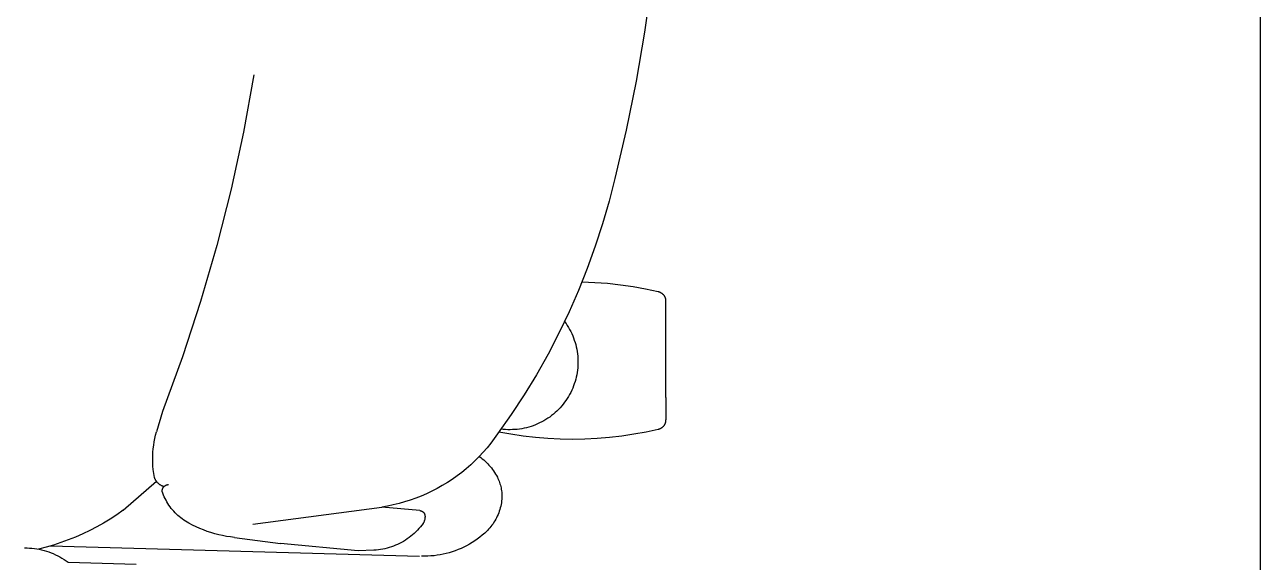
# Model space of a CAD drawing. Header units: inches. Extents: x 4 to 2210, y 3 to 2073.
# Drawn here: x 1469.21 to 1482.42, y 1870.78 to 1876.51 of the extents above; entities that cross this region are included whole.
import ezdxf

# ---------------------------------------------------------------- set-up
doc = ezdxf.new("R2010")
doc.units = ezdxf.units.IN
doc.header["$MEASUREMENT"] = 0
doc.layers.add('Planon_construction', color=253, linetype='Continuous')
doc.layers.add('Planon_workspace', color=210, linetype='Continuous')

# ---------------------------------------------------------------- blocks, each defined once
blk = doc.blocks.new('8 person table')
at = {"layer": 'Planon_construction'}
for p, q in [((921.95, -985.08, 0), (920.48, -995.59, 0)), ((920.48, -995.59, 0), (918.68, -1006.05, 0)), ((836.99, -1004.67, 0), (834.75, -1016.9, 0)), ((918.68, -1006.05, 0), (916.56, -1016.45, 0)), ((916.56, -1016.45, 0), (914.13, -1026.77, 0)), ((834.75, -1016.9, 0), (832.11, -1029.06, 0)), ((914.13, -1026.77, 0), (912.9, -1031.66, 0)), ((832.11, -1029.06, 0), (829.05, -1041.11, 0)), ((912.9, -1031.66, 0), (911.51, -1036.5, 0)), ((911.51, -1036.5, 0), (909.96, -1041.29, 0)), ((829.05, -1041.11, 0), (825.58, -1053.06, 0)), ((909.96, -1041.29, 0), (908.25, -1046.03, 0)), ((908.25, -1046.03, 0), (906.39, -1050.7, 0)), ((906.39, -1050.7, 0), (904.36, -1055.31, 0)), ((907.14, -1048.86, 0), (909.87, -1048.98, 0)), ((909.87, -1048.98, 0), (912.6, -1049.19, 0)), ((912.6, -1049.19, 0), (915.32, -1049.49, 0)), ((915.32, -1049.49, 0), (918.03, -1049.88, 0)), ((918.03, -1049.88, 0), (920.72, -1050.37, 0)), ((920.72, -1050.37, 0), (923.4, -1050.95, 0)), ((923.4, -1050.95, 0), (923.46, -1050.96, 0)), ((923.46, -1050.96, 0), (923.53, -1050.98, 0)), ((825.58, -1053.06, 0), (821.72, -1064.88, 0)), ((923.53, -1050.98, 0), (923.6, -1051.01, 0)), ((923.6, -1051.01, 0), (923.67, -1051.03, 0)), ((923.67, -1051.03, 0), (923.74, -1051.06, 0)), ((923.74, -1051.06, 0), (923.8, -1051.09, 0)), ((923.8, -1051.09, 0), (923.87, -1051.12, 0)), ((923.87, -1051.12, 0), (923.93, -1051.15, 0)), ((923.93, -1051.15, 0), (923.99, -1051.19, 0)), ((923.99, -1051.19, 0), (924.05, -1051.22, 0)), ((924.05, -1051.22, 0), (924.11, -1051.26, 0)), ((924.11, -1051.26, 0), (924.17, -1051.31, 0)), ((924.17, -1051.31, 0), (924.23, -1051.35, 0)), ((924.23, -1051.35, 0), (924.28, -1051.4, 0)), ((924.28, -1051.4, 0), (924.34, -1051.44, 0)), ((924.34, -1051.44, 0), (924.39, -1051.49, 0)), ((924.39, -1051.49, 0), (924.44, -1051.54, 0)), ((924.44, -1051.54, 0), (924.49, -1051.6, 0)), ((924.49, -1051.6, 0), (924.53, -1051.65, 0)), ((924.53, -1051.65, 0), (924.58, -1051.71, 0)), ((924.58, -1051.71, 0), (924.62, -1051.77, 0)), ((924.62, -1051.77, 0), (924.66, -1051.82, 0)), ((924.66, -1051.82, 0), (924.7, -1051.89, 0)), ((924.7, -1051.89, 0), (924.73, -1051.95, 0)), ((924.73, -1051.95, 0), (924.77, -1052.01, 0)), ((924.77, -1052.01, 0), (924.8, -1052.07, 0)), ((924.8, -1052.07, 0), (924.83, -1052.14, 0)), ((924.83, -1052.14, 0), (924.86, -1052.21, 0)), ((924.86, -1052.21, 0), (924.88, -1052.27, 0)), ((924.88, -1052.27, 0), (924.91, -1052.34, 0)), ((924.91, -1052.34, 0), (924.93, -1052.41, 0)), ((924.93, -1052.41, 0), (924.95, -1052.48, 0)), ((924.95, -1052.48, 0), (924.96, -1052.55, 0)), ((924.96, -1052.55, 0), (924.97, -1052.62, 0)), ((924.97, -1052.62, 0), (924.99, -1052.69, 0)), ((924.99, -1052.69, 0), (924.99, -1052.76, 0)), ((924.99, -1052.76, 0), (925, -1052.83, 0)), ((925, -1052.83, 0), (925, -1052.9, 0)), ((925, -1052.9, 0), (925.01, -1052.97, 0)), ((925.01, -1073.55, 0), (925.01, -1052.97, 0)), ((904.36, -1055.31, 0), (902.18, -1059.85, 0)), ((903.4, -1057.36, 0), (903.7, -1057.76, 0)), ((903.7, -1057.76, 0), (903.97, -1058.18, 0)), ((903.97, -1058.18, 0), (904.23, -1058.6, 0)), ((904.23, -1058.6, 0), (904.48, -1059.04, 0)), ((902.18, -1059.85, 0), (899.86, -1064.32, 0)), ((904.48, -1059.04, 0), (904.71, -1059.48, 0)), ((904.71, -1059.48, 0), (904.93, -1059.93, 0)), ((904.93, -1059.93, 0), (905.13, -1060.39, 0)), ((905.13, -1060.39, 0), (905.31, -1060.85, 0)), ((905.31, -1060.85, 0), (905.48, -1061.32, 0)), ((905.48, -1061.32, 0), (905.63, -1061.8, 0)), ((905.63, -1061.8, 0), (905.77, -1062.28, 0)), ((905.77, -1062.28, 0), (905.89, -1062.76, 0)), ((905.89, -1062.76, 0), (905.99, -1063.25, 0)), ((905.99, -1063.25, 0), (906.08, -1063.74, 0)), ((906.08, -1063.74, 0), (906.15, -1064.24, 0)), ((821.72, -1064.88, 0), (817.45, -1076.57, 0)), ((899.86, -1064.32, 0), (897.38, -1068.7, 0)), ((906.15, -1064.24, 0), (906.2, -1064.73, 0)), ((906.2, -1064.73, 0), (906.23, -1065.23, 0)), ((906.23, -1066.73, 0), (906.2, -1067.23, 0)), ((906.23, -1065.23, 0), (906.25, -1065.73, 0)), ((906.25, -1066.23, 0), (906.23, -1066.73, 0)), ((906.25, -1065.73, 0), (906.25, -1066.23, 0)), ((897.38, -1068.7, 0), (894.75, -1073, 0)), ((905.89, -1069.2, 0), (905.77, -1069.68, 0)), ((905.99, -1068.71, 0), (905.89, -1069.2, 0)), ((906.08, -1068.22, 0), (905.99, -1068.71, 0)), ((906.15, -1067.72, 0), (906.08, -1068.22, 0)), ((906.2, -1067.23, 0), (906.15, -1067.72, 0)), ((904.93, -1072.03, 0), (904.71, -1072.48, 0)), ((905.13, -1071.57, 0), (904.93, -1072.03, 0)), ((905.31, -1071.11, 0), (905.13, -1071.57, 0)), ((905.48, -1070.64, 0), (905.31, -1071.11, 0)), ((905.63, -1070.16, 0), (905.48, -1070.64, 0)), ((905.77, -1069.68, 0), (905.63, -1070.16, 0)), ((894.75, -1073, 0), (891.99, -1077.21, 0)), ((903.4, -1074.6, 0), (903.1, -1075, 0)), ((903.69, -1074.19, 0), (903.4, -1074.6, 0)), ((903.97, -1073.78, 0), (903.69, -1074.19, 0)), ((904.23, -1073.35, 0), (903.97, -1073.78, 0)), ((904.48, -1072.92, 0), (904.23, -1073.35, 0)), ((904.71, -1072.48, 0), (904.48, -1072.92, 0)), ((925.01, -1073.55, 0), (925.01, -1078.37, 0)), ((817.45, -1076.57, 0), (816.17, -1080.88, 0)), ((891.99, -1077.21, 0), (889.08, -1081.32, 0)), ((901, -1077.13, 0), (900.61, -1077.44, 0)), ((901.38, -1076.81, 0), (901, -1077.13, 0)), ((901.75, -1076.47, 0), (901.38, -1076.81, 0)), ((902.11, -1076.12, 0), (901.75, -1076.47, 0)), ((902.45, -1075.76, 0), (902.11, -1076.12, 0)), ((902.78, -1075.38, 0), (902.45, -1075.76, 0)), ((903.1, -1075, 0), (902.78, -1075.38, 0)), ((895.74, -1079.9, 0), (895.26, -1080.03, 0)), ((896.22, -1079.76, 0), (895.74, -1079.9, 0)), ((896.69, -1079.59, 0), (896.22, -1079.76, 0)), ((897.16, -1079.42, 0), (896.69, -1079.59, 0)), ((897.62, -1079.22, 0), (897.16, -1079.42, 0)), ((898.07, -1079.01, 0), (897.62, -1079.22, 0)), ((898.52, -1078.79, 0), (898.07, -1079.01, 0)), ((898.95, -1078.55, 0), (898.52, -1078.79, 0)), ((899.38, -1078.29, 0), (898.95, -1078.55, 0)), ((899.8, -1078.02, 0), (899.38, -1078.29, 0)), ((900.21, -1077.74, 0), (899.8, -1078.02, 0)), ((900.61, -1077.44, 0), (900.21, -1077.74, 0)), ((924.23, -1080, 0), (924.17, -1080.04, 0)), ((924.28, -1079.95, 0), (924.23, -1080, 0)), ((924.34, -1079.9, 0), (924.28, -1079.95, 0)), ((924.39, -1079.85, 0), (924.34, -1079.9, 0)), ((924.44, -1079.8, 0), (924.39, -1079.85, 0)), ((924.49, -1079.75, 0), (924.44, -1079.8, 0)), ((924.53, -1079.7, 0), (924.49, -1079.75, 0)), ((924.58, -1079.64, 0), (924.53, -1079.7, 0)), ((924.62, -1079.58, 0), (924.58, -1079.64, 0)), ((924.66, -1079.52, 0), (924.62, -1079.58, 0)), ((924.7, -1079.46, 0), (924.66, -1079.52, 0)), ((924.73, -1079.4, 0), (924.7, -1079.46, 0)), ((924.77, -1079.34, 0), (924.73, -1079.4, 0)), ((924.8, -1079.27, 0), (924.77, -1079.34, 0)), ((924.83, -1079.21, 0), (924.8, -1079.27, 0)), ((924.86, -1079.14, 0), (924.83, -1079.21, 0)), ((924.88, -1079.08, 0), (924.86, -1079.14, 0)), ((924.91, -1079.01, 0), (924.88, -1079.08, 0)), ((924.93, -1078.94, 0), (924.91, -1079.01, 0)), ((924.95, -1078.87, 0), (924.93, -1078.94, 0)), ((924.96, -1078.8, 0), (924.95, -1078.87, 0)), ((924.97, -1078.73, 0), (924.96, -1078.8, 0)), ((924.99, -1078.66, 0), (924.97, -1078.73, 0)), ((925, -1078.52, 0), (924.99, -1078.59, 0)), ((924.99, -1078.59, 0), (924.99, -1078.66, 0)), ((925.01, -1078.37, 0), (925, -1078.44, 0)), ((925, -1078.44, 0), (925, -1078.52, 0)), ((815.7, -1083.05, 0), (815.83, -1082.32, 0)), ((815.83, -1082.32, 0), (815.99, -1081.59, 0)), ((815.99, -1081.59, 0), (816.17, -1080.88, 0)), ((888.36, -1082.35, 0), (887.61, -1083.35, 0)), ((889.08, -1081.32, 0), (888.36, -1082.35, 0)), ((891.94, -1081.43, 0), (889.35, -1080.96, 0)), ((890.3, -1080.38, 0), (889.81, -1080.32, 0)), ((890.8, -1080.42, 0), (890.3, -1080.38, 0)), ((891.3, -1080.45, 0), (890.8, -1080.42, 0)), ((891.8, -1080.45, 0), (891.3, -1080.45, 0)), ((892.3, -1080.44, 0), (891.8, -1080.45, 0)), ((894.55, -1081.82, 0), (891.94, -1081.43, 0)), ((892.8, -1080.42, 0), (892.3, -1080.44, 0)), ((893.29, -1080.37, 0), (892.8, -1080.42, 0)), ((893.79, -1080.31, 0), (893.29, -1080.37, 0)), ((894.28, -1080.24, 0), (893.79, -1080.31, 0)), ((894.77, -1080.14, 0), (894.28, -1080.24, 0)), ((897.18, -1082.12, 0), (894.55, -1081.82, 0)), ((895.26, -1080.03, 0), (894.77, -1080.14, 0)), ((899.81, -1082.34, 0), (897.18, -1082.12, 0)), ((902.44, -1082.47, 0), (899.81, -1082.34, 0)), ((905.08, -1082.51, 0), (902.44, -1082.47, 0)), ((907.72, -1082.47, 0), (905.08, -1082.51, 0)), ((910.36, -1082.34, 0), (907.72, -1082.47, 0)), ((912.99, -1082.12, 0), (910.36, -1082.34, 0)), ((915.61, -1081.82, 0), (912.99, -1082.12, 0)), ((918.22, -1081.43, 0), (915.61, -1081.82, 0)), ((920.82, -1080.96, 0), (918.22, -1081.43, 0)), ((923.4, -1080.4, 0), (920.82, -1080.96, 0)), ((923.46, -1080.38, 0), (923.4, -1080.4, 0)), ((923.53, -1080.36, 0), (923.46, -1080.38, 0)), ((923.6, -1080.34, 0), (923.53, -1080.36, 0)), ((923.67, -1080.32, 0), (923.6, -1080.34, 0)), ((923.74, -1080.29, 0), (923.67, -1080.32, 0)), ((923.8, -1080.26, 0), (923.74, -1080.29, 0)), ((923.87, -1080.23, 0), (923.8, -1080.26, 0)), ((923.93, -1080.2, 0), (923.87, -1080.23, 0)), ((923.99, -1080.16, 0), (923.93, -1080.2, 0)), ((924.05, -1080.12, 0), (923.99, -1080.16, 0)), ((924.11, -1080.08, 0), (924.05, -1080.12, 0)), ((924.17, -1080.04, 0), (924.11, -1080.08, 0)), ((815.39, -1085.99, 0), (815.43, -1085.25, 0)), ((815.43, -1085.25, 0), (815.5, -1084.51, 0)), ((815.5, -1084.51, 0), (815.59, -1083.78, 0)), ((815.59, -1083.78, 0), (815.7, -1083.05, 0)), ((885.99, -1085.28, 0), (885.14, -1086.2, 0)), ((886.82, -1084.33, 0), (885.99, -1085.28, 0)), ((887.61, -1083.35, 0), (886.82, -1084.33, 0)), ((815.37, -1086.73, 0), (815.39, -1085.99, 0)), ((815.38, -1087.47, 0), (815.37, -1086.73, 0)), ((815.41, -1088.21, 0), (815.38, -1087.47, 0)), ((884.25, -1087.09, 0), (883.34, -1087.94, 0)), ((885.14, -1086.2, 0), (884.25, -1087.09, 0)), ((885.16, -1086.17, 0), (885.48, -1086.4, 0)), ((885.48, -1086.4, 0), (885.8, -1086.64, 0)), ((885.8, -1086.64, 0), (886.11, -1086.89, 0)), ((886.11, -1086.89, 0), (886.4, -1087.16, 0)), ((886.4, -1087.16, 0), (886.69, -1087.43, 0)), ((886.69, -1087.43, 0), (886.97, -1087.71, 0)), ((886.97, -1087.71, 0), (887.24, -1088, 0)), ((815.46, -1088.95, 0), (815.41, -1088.21, 0)), ((815.74, -1090.63, 0), (815.46, -1088.95, 0)), ((880.42, -1090.32, 0), (879.39, -1091.05, 0)), ((881.42, -1089.56, 0), (880.42, -1090.32, 0)), ((882.39, -1088.77, 0), (881.42, -1089.56, 0)), ((883.34, -1087.94, 0), (882.39, -1088.77, 0)), ((887.24, -1088, 0), (887.5, -1088.3, 0)), ((887.5, -1088.3, 0), (887.75, -1088.6, 0)), ((887.75, -1088.6, 0), (887.99, -1088.92, 0)), ((887.99, -1088.92, 0), (888.22, -1089.24, 0)), ((888.22, -1089.24, 0), (888.44, -1089.57, 0)), ((888.44, -1089.57, 0), (888.65, -1089.91, 0)), ((888.65, -1089.91, 0), (888.84, -1090.26, 0)), ((888.84, -1090.26, 0), (889.03, -1090.61, 0)), ((809.08, -1097.66, 0), (816.15, -1091.44, 0)), ((815.77, -1090.72, 0), (815.74, -1090.62, 0)), ((815.81, -1090.82, 0), (815.77, -1090.72, 0)), ((815.85, -1090.92, 0), (815.81, -1090.82, 0)), ((815.9, -1091.01, 0), (815.85, -1090.92, 0)), ((815.94, -1091.11, 0), (815.9, -1091.01, 0)), ((815.99, -1091.2, 0), (815.94, -1091.11, 0)), ((816.05, -1091.29, 0), (815.99, -1091.2, 0)), ((816.11, -1091.38, 0), (816.05, -1091.29, 0)), ((816.17, -1091.46, 0), (816.11, -1091.38, 0)), ((816.23, -1091.55, 0), (816.17, -1091.46, 0)), ((816.29, -1091.63, 0), (816.23, -1091.55, 0)), ((816.36, -1091.71, 0), (816.29, -1091.63, 0)), ((816.43, -1091.79, 0), (816.36, -1091.71, 0)), ((816.51, -1091.86, 0), (816.43, -1091.79, 0)), ((816.59, -1091.93, 0), (816.51, -1091.86, 0)), ((816.66, -1092, 0), (816.59, -1091.93, 0)), ((816.75, -1092.07, 0), (816.66, -1092, 0)), ((816.83, -1092.14, 0), (816.75, -1092.07, 0)), ((816.92, -1092.2, 0), (816.83, -1092.14, 0)), ((817, -1092.25, 0), (816.92, -1092.2, 0)), ((817.09, -1092.31, 0), (817, -1092.25, 0)), ((817.18, -1092.36, 0), (817.09, -1092.31, 0)), ((817.28, -1092.41, 0), (817.18, -1092.36, 0)), ((817.37, -1092.46, 0), (817.28, -1092.41, 0)), ((817.47, -1092.5, 0), (817.37, -1092.46, 0)), ((817.44, -1093.22, 0), (817.45, -1093.18, 0)), ((817.45, -1093.18, 0), (817.46, -1093.13, 0)), ((817.46, -1093.13, 0), (817.47, -1093.09, 0)), ((817.57, -1092.54, 0), (817.47, -1092.5, 0)), ((817.47, -1093.09, 0), (817.49, -1093.04, 0)), ((817.49, -1093.04, 0), (817.51, -1093, 0)), ((817.51, -1093, 0), (817.53, -1092.96, 0)), ((817.53, -1092.96, 0), (817.55, -1092.92, 0)), ((817.55, -1092.92, 0), (817.57, -1092.87, 0)), ((817.67, -1092.57, 0), (817.57, -1092.54, 0)), ((817.57, -1092.87, 0), (817.59, -1092.83, 0)), ((817.59, -1092.83, 0), (817.62, -1092.79, 0)), ((817.62, -1092.79, 0), (817.64, -1092.76, 0)), ((817.64, -1092.76, 0), (817.67, -1092.72, 0)), ((817.77, -1092.6, 0), (817.67, -1092.57, 0)), ((817.67, -1092.72, 0), (817.7, -1092.68, 0)), ((817.7, -1092.68, 0), (817.73, -1092.64, 0)), ((817.73, -1092.64, 0), (817.76, -1092.61, 0)), ((817.76, -1092.61, 0), (817.79, -1092.58, 0)), ((817.79, -1092.58, 0), (817.83, -1092.54, 0)), ((817.83, -1092.54, 0), (817.86, -1092.51, 0)), ((817.86, -1092.51, 0), (817.9, -1092.48, 0)), ((817.9, -1092.48, 0), (817.93, -1092.45, 0)), ((817.93, -1092.45, 0), (817.97, -1092.42, 0)), ((817.97, -1092.42, 0), (818.01, -1092.4, 0)), ((818.01, -1092.4, 0), (818.05, -1092.37, 0)), ((818.05, -1092.37, 0), (818.09, -1092.35, 0)), ((818.09, -1092.35, 0), (818.13, -1092.33, 0)), ((818.13, -1092.33, 0), (818.17, -1092.3, 0)), ((818.17, -1092.3, 0), (818.22, -1092.28, 0)), ((818.22, -1092.28, 0), (818.26, -1092.27, 0)), ((818.26, -1092.27, 0), (818.3, -1092.25, 0)), ((818.3, -1092.25, 0), (818.35, -1092.23, 0)), ((818.35, -1092.23, 0), (818.39, -1092.22, 0)), ((818.39, -1092.22, 0), (818.44, -1092.21, 0)), ((818.44, -1092.21, 0), (818.48, -1092.2, 0)), ((818.48, -1092.2, 0), (818.53, -1092.19, 0)), ((818.53, -1092.19, 0), (818.58, -1092.18, 0)), ((818.58, -1092.18, 0), (818.62, -1092.18, 0)), ((818.62, -1092.18, 0), (818.67, -1092.17, 0)), ((818.67, -1092.17, 0), (818.72, -1092.17, 0)), ((818.72, -1092.17, 0), (818.76, -1092.17, 0)), ((876.17, -1093.01, 0), (875.06, -1093.58, 0)), ((877.27, -1092.39, 0), (876.17, -1093.01, 0)), ((878.34, -1091.74, 0), (877.27, -1092.39, 0)), ((879.39, -1091.05, 0), (878.34, -1091.74, 0)), ((889.03, -1090.61, 0), (889.16, -1090.88, 0)), ((889.16, -1090.88, 0), (889.28, -1091.16, 0)), ((889.28, -1091.16, 0), (889.39, -1091.44, 0)), ((889.39, -1091.44, 0), (889.5, -1091.72, 0)), ((889.5, -1091.72, 0), (889.59, -1092.01, 0)), ((889.59, -1092.01, 0), (889.68, -1092.3, 0)), ((889.68, -1092.3, 0), (889.75, -1092.59, 0)), ((889.75, -1092.59, 0), (889.82, -1092.89, 0)), ((889.82, -1092.89, 0), (889.87, -1093.18, 0)), ((889.87, -1093.18, 0), (889.92, -1093.48, 0)), ((817.4, -1093.46, 0), (817.41, -1093.41, 0)), ((817.4, -1093.5, 0), (817.4, -1093.46, 0)), ((817.4, -1093.55, 0), (817.4, -1093.5, 0)), ((817.4, -1093.6, 0), (817.4, -1093.55, 0)), ((817.4, -1093.64, 0), (817.4, -1093.6, 0)), ((817.54, -1094.03, 0), (817.4, -1093.64, 0)), ((817.41, -1093.36, 0), (817.42, -1093.32, 0)), ((817.41, -1093.41, 0), (817.41, -1093.36, 0)), ((817.42, -1093.32, 0), (817.43, -1093.27, 0)), ((817.43, -1093.27, 0), (817.44, -1093.22, 0)), ((817.69, -1094.41, 0), (817.54, -1094.03, 0)), ((817.85, -1094.79, 0), (817.69, -1094.41, 0)), ((818.03, -1095.16, 0), (817.85, -1094.79, 0)), ((818.22, -1095.52, 0), (818.03, -1095.16, 0)), ((818.42, -1095.88, 0), (818.22, -1095.52, 0)), ((870.42, -1095.5, 0), (869.22, -1095.88, 0)), ((871.6, -1095.08, 0), (870.42, -1095.5, 0)), ((872.77, -1094.62, 0), (871.6, -1095.08, 0)), ((873.92, -1094.12, 0), (872.77, -1094.62, 0)), ((875.06, -1093.58, 0), (873.92, -1094.12, 0)), ((889.95, -1095.66, 0), (889.9, -1096.03, 0)), ((889.92, -1093.48, 0), (889.96, -1093.78, 0)), ((889.99, -1095.29, 0), (889.95, -1095.66, 0)), ((889.96, -1093.78, 0), (889.98, -1094.08, 0)), ((889.98, -1094.08, 0), (890, -1094.38, 0)), ((890, -1094.99, 0), (889.99, -1095.29, 0)), ((890, -1094.38, 0), (890.01, -1094.69, 0)), ((890.01, -1094.69, 0), (890, -1094.99, 0)), ((809.08, -1097.66, 0), (807.71, -1098.62, 0)), ((818.63, -1096.23, 0), (818.42, -1095.88, 0)), ((818.85, -1096.58, 0), (818.63, -1096.23, 0)), ((819.09, -1096.91, 0), (818.85, -1096.58, 0)), ((819.34, -1097.24, 0), (819.09, -1096.91, 0)), ((819.59, -1097.56, 0), (819.34, -1097.24, 0)), ((819.86, -1097.87, 0), (819.59, -1097.56, 0)), ((820.14, -1098.17, 0), (819.86, -1097.87, 0)), ((820.43, -1098.46, 0), (820.14, -1098.17, 0)), ((820.73, -1098.74, 0), (820.43, -1098.46, 0)), ((836.74, -1100.65, 0), (864.32, -1096.97, 0)), ((865.56, -1096.76, 0), (864.32, -1096.97, 0)), ((872.43, -1097.72, 0), (864.32, -1096.97, 0)), ((866.79, -1096.51, 0), (865.56, -1096.76, 0)), ((868.01, -1096.21, 0), (866.79, -1096.51, 0)), ((869.22, -1095.88, 0), (868.01, -1096.21, 0)), ((872.43, -1097.72, 0), (872.47, -1097.72, 0)), ((872.47, -1097.72, 0), (872.51, -1097.73, 0)), ((872.51, -1097.73, 0), (872.55, -1097.73, 0)), ((872.55, -1097.73, 0), (872.59, -1097.74, 0)), ((872.59, -1097.74, 0), (872.63, -1097.75, 0)), ((872.63, -1097.75, 0), (872.67, -1097.76, 0)), ((872.67, -1097.76, 0), (872.71, -1097.77, 0)), ((872.71, -1097.77, 0), (872.75, -1097.78, 0)), ((872.75, -1097.78, 0), (872.79, -1097.8, 0)), ((872.79, -1097.8, 0), (872.83, -1097.81, 0)), ((872.83, -1097.81, 0), (872.87, -1097.83, 0)), ((872.87, -1097.83, 0), (872.9, -1097.85, 0)), ((872.9, -1097.85, 0), (872.94, -1097.87, 0)), ((872.94, -1097.87, 0), (872.98, -1097.89, 0)), ((872.98, -1097.89, 0), (873.01, -1097.91, 0)), ((873.01, -1097.91, 0), (873.05, -1097.93, 0)), ((873.05, -1097.93, 0), (873.08, -1097.96, 0)), ((873.08, -1097.96, 0), (873.11, -1097.98, 0)), ((873.11, -1097.98, 0), (873.14, -1098.01, 0)), ((873.14, -1098.01, 0), (873.18, -1098.04, 0)), ((873.18, -1098.04, 0), (873.21, -1098.07, 0)), ((873.21, -1098.07, 0), (873.23, -1098.1, 0)), ((873.23, -1098.1, 0), (873.26, -1098.13, 0)), ((873.26, -1098.13, 0), (873.29, -1098.16, 0)), ((873.29, -1098.16, 0), (873.32, -1098.19, 0)), ((873.32, -1098.19, 0), (873.34, -1098.22, 0)), ((873.34, -1098.22, 0), (873.36, -1098.26, 0)), ((873.36, -1098.26, 0), (873.39, -1098.29, 0)), ((873.39, -1098.29, 0), (873.41, -1098.33, 0)), ((873.41, -1098.33, 0), (873.43, -1098.37, 0)), ((873.43, -1098.37, 0), (873.45, -1098.4, 0)), ((873.45, -1098.4, 0), (873.46, -1098.44, 0)), ((873.46, -1098.44, 0), (873.48, -1098.48, 0)), ((873.48, -1098.48, 0), (873.49, -1098.52, 0)), ((889.31, -1098.21, 0), (889.17, -1098.56, 0)), ((889.44, -1097.86, 0), (889.31, -1098.21, 0)), ((889.56, -1097.5, 0), (889.44, -1097.86, 0)), ((889.66, -1097.14, 0), (889.56, -1097.5, 0)), ((889.75, -1096.77, 0), (889.66, -1097.14, 0)), ((889.83, -1096.41, 0), (889.75, -1096.77, 0)), ((889.9, -1096.03, 0), (889.83, -1096.41, 0)), ((804.88, -1100.4, 0), (803.42, -1101.22, 0)), ((806.31, -1099.53, 0), (804.88, -1100.4, 0)), ((807.71, -1098.62, 0), (806.31, -1099.53, 0)), ((821.04, -1099, 0), (820.73, -1098.74, 0)), ((821.36, -1099.26, 0), (821.04, -1099, 0)), ((821.69, -1099.51, 0), (821.36, -1099.26, 0)), ((822.02, -1099.75, 0), (821.69, -1099.51, 0)), ((822.37, -1099.97, 0), (822.02, -1099.75, 0)), ((823.11, -1100.4, 0), (822.37, -1099.97, 0)), ((823.86, -1100.81, 0), (823.11, -1100.4, 0)), ((824.63, -1101.19, 0), (823.86, -1100.81, 0)), ((872.87, -1100.85, 0), (872.57, -1101.22, 0)), ((873.15, -1100.47, 0), (872.87, -1100.85, 0)), ((873.2, -1100.39, 0), (873.15, -1100.47, 0)), ((873.24, -1100.32, 0), (873.2, -1100.39, 0)), ((873.29, -1100.24, 0), (873.24, -1100.32, 0)), ((873.32, -1100.16, 0), (873.29, -1100.24, 0)), ((873.36, -1100.07, 0), (873.32, -1100.16, 0)), ((873.39, -1099.99, 0), (873.36, -1100.07, 0)), ((873.42, -1099.91, 0), (873.39, -1099.99, 0)), ((873.45, -1099.82, 0), (873.42, -1099.91, 0)), ((873.48, -1099.74, 0), (873.45, -1099.82, 0)), ((873.5, -1099.65, 0), (873.48, -1099.74, 0)), ((873.49, -1098.52, 0), (873.51, -1098.56, 0)), ((873.52, -1099.56, 0), (873.5, -1099.65, 0)), ((873.51, -1098.56, 0), (873.52, -1098.6, 0)), ((873.52, -1098.6, 0), (873.53, -1098.64, 0)), ((873.53, -1099.47, 0), (873.52, -1099.56, 0)), ((873.53, -1098.64, 0), (873.54, -1098.68, 0)), ((873.55, -1099.38, 0), (873.53, -1099.47, 0)), ((873.54, -1098.68, 0), (873.55, -1098.72, 0)), ((873.55, -1098.72, 0), (873.56, -1098.76, 0)), ((873.56, -1099.3, 0), (873.55, -1099.38, 0)), ((873.56, -1098.76, 0), (873.56, -1098.85, 0)), ((873.56, -1098.85, 0), (873.57, -1098.94, 0)), ((873.57, -1099.12, 0), (873.56, -1099.21, 0)), ((873.56, -1099.21, 0), (873.56, -1099.3, 0)), ((873.57, -1098.94, 0), (873.57, -1099.03, 0)), ((873.57, -1099.03, 0), (873.57, -1099.12, 0)), ((887.88, -1100.84, 0), (887.65, -1101.14, 0)), ((888.1, -1100.54, 0), (887.88, -1100.84, 0)), ((888.3, -1100.22, 0), (888.1, -1100.54, 0)), ((888.5, -1099.9, 0), (888.3, -1100.22, 0)), ((888.69, -1099.58, 0), (888.5, -1099.9, 0)), ((888.86, -1099.24, 0), (888.69, -1099.58, 0)), ((889.02, -1098.9, 0), (888.86, -1099.24, 0)), ((889.17, -1098.56, 0), (889.02, -1098.9, 0)), ((798.89, -1103.38, 0), (797.34, -1104, 0)), ((800.43, -1102.71, 0), (798.89, -1103.38, 0)), ((801.93, -1101.99, 0), (800.43, -1102.71, 0)), ((803.42, -1101.22, 0), (801.93, -1101.99, 0)), ((825.41, -1101.54, 0), (824.63, -1101.19, 0)), ((826.2, -1101.86, 0), (825.41, -1101.54, 0)), ((827.01, -1102.16, 0), (826.2, -1101.86, 0)), ((827.82, -1102.43, 0), (827.01, -1102.16, 0)), ((828.64, -1102.67, 0), (827.82, -1102.43, 0)), ((829.47, -1102.89, 0), (828.64, -1102.67, 0)), ((830.31, -1103.07, 0), (829.47, -1102.89, 0)), ((831.15, -1103.23, 0), (830.31, -1103.07, 0)), ((832, -1103.36, 0), (831.15, -1103.23, 0)), ((832.85, -1103.46, 0), (832, -1103.36, 0)), ((832.85, -1103.46, 0), (842.71, -1104.74, 0)), ((869.77, -1103.78, 0), (869.37, -1104.04, 0)), ((870.16, -1103.5, 0), (869.77, -1103.78, 0)), ((870.54, -1103.21, 0), (870.16, -1103.5, 0)), ((870.9, -1102.91, 0), (870.54, -1103.21, 0)), ((871.26, -1102.6, 0), (870.9, -1102.91, 0)), ((871.61, -1102.27, 0), (871.26, -1102.6, 0)), ((871.94, -1101.93, 0), (871.61, -1102.27, 0)), ((872.26, -1101.58, 0), (871.94, -1101.93, 0)), ((872.57, -1101.22, 0), (872.26, -1101.58, 0)), ((885.27, -1103.41, 0), (884.73, -1103.81, 0)), ((885.79, -1103, 0), (885.27, -1103.41, 0)), ((886.08, -1102.76, 0), (885.79, -1103, 0)), ((886.37, -1102.51, 0), (886.08, -1102.76, 0)), ((886.64, -1102.26, 0), (886.37, -1102.51, 0)), ((886.91, -1101.99, 0), (886.64, -1102.26, 0)), ((887.16, -1101.72, 0), (886.91, -1101.99, 0)), ((887.41, -1101.43, 0), (887.16, -1101.72, 0)), ((887.65, -1101.14, 0), (887.41, -1101.43, 0)), ((788, -1105.69, 0), (788.53, -1105.69, 0)), ((788.53, -1105.69, 0), (789.05, -1105.72, 0)), ((789.05, -1105.72, 0), (789.57, -1105.76, 0)), ((789.57, -1105.76, 0), (790.09, -1105.82, 0)), ((790.09, -1105.82, 0), (790.61, -1105.89, 0)), ((790.61, -1105.89, 0), (791.13, -1105.99, 0)), ((792.57, -1105.54, 0), (790.94, -1105.95, 0)), ((791.13, -1105.99, 0), (791.64, -1106.1, 0)), ((791.64, -1106.1, 0), (792.14, -1106.23, 0)), ((792.14, -1106.23, 0), (792.65, -1106.38, 0)), ((794.17, -1105.08, 0), (792.57, -1105.54, 0)), ((792.65, -1106.38, 0), (793.14, -1106.54, 0)), ((793.54, -1105.27, 0), (872.36, -1107.45, 0)), ((795.77, -1104.57, 0), (794.17, -1105.08, 0)), ((797.34, -1104, 0), (795.77, -1104.57, 0)), ((859.31, -1106.31, 0), (842.71, -1104.74, 0)), ((862.66, -1106.18, 0), (859.31, -1106.31, 0)), ((863.13, -1106.15, 0), (862.66, -1106.18, 0)), ((863.6, -1106.1, 0), (863.13, -1106.15, 0)), ((864.07, -1106.04, 0), (863.6, -1106.1, 0)), ((864.54, -1105.96, 0), (864.07, -1106.04, 0)), ((865.01, -1105.86, 0), (864.54, -1105.96, 0)), ((865.47, -1105.75, 0), (865.01, -1105.86, 0)), ((865.93, -1105.62, 0), (865.47, -1105.75, 0)), ((866.38, -1105.47, 0), (865.93, -1105.62, 0)), ((866.83, -1105.31, 0), (866.38, -1105.47, 0)), ((867.27, -1105.14, 0), (866.83, -1105.31, 0)), ((867.71, -1104.95, 0), (867.27, -1105.14, 0)), ((868.13, -1104.74, 0), (867.71, -1104.95, 0)), ((868.56, -1104.52, 0), (868.13, -1104.74, 0)), ((868.97, -1104.29, 0), (868.56, -1104.52, 0)), ((869.37, -1104.04, 0), (868.97, -1104.29, 0)), ((880.03, -1106.3, 0), (879.39, -1106.51, 0)), ((880.65, -1106.06, 0), (880.03, -1106.3, 0)), ((881.26, -1105.8, 0), (880.65, -1106.06, 0)), ((881.87, -1105.52, 0), (881.26, -1105.8, 0)), ((882.47, -1105.22, 0), (881.87, -1105.52, 0)), ((883.05, -1104.9, 0), (882.47, -1105.22, 0)), ((883.62, -1104.55, 0), (883.05, -1104.9, 0)), ((884.19, -1104.19, 0), (883.62, -1104.55, 0)), ((884.73, -1103.81, 0), (884.19, -1104.19, 0)), ((793.14, -1106.54, 0), (793.64, -1106.72, 0)), ((793.64, -1106.72, 0), (794.12, -1106.92, 0)), ((794.12, -1106.92, 0), (794.6, -1107.14, 0)), ((794.6, -1107.14, 0), (795.07, -1107.37, 0)), ((795.07, -1107.37, 0), (795.53, -1107.62, 0)), ((795.53, -1107.62, 0), (795.98, -1107.88, 0)), ((795.98, -1107.88, 0), (796.42, -1108.16, 0)), ((796.42, -1108.16, 0), (796.86, -1108.46, 0)), ((796.86, -1108.46, 0), (797.28, -1108.76, 0)), ((797.28, -1108.76, 0), (811.82, -1109.19, 0)), ((873.49, -1107.46, 0), (872.82, -1107.45, 0)), ((874.15, -1107.44, 0), (873.49, -1107.46, 0)), ((874.82, -1107.41, 0), (874.15, -1107.44, 0)), ((875.49, -1107.35, 0), (874.82, -1107.41, 0)), ((876.15, -1107.27, 0), (875.49, -1107.35, 0)), ((876.81, -1107.16, 0), (876.15, -1107.27, 0)), ((877.46, -1107.03, 0), (876.81, -1107.16, 0)), ((878.11, -1106.88, 0), (877.46, -1107.03, 0)), ((878.76, -1106.71, 0), (878.11, -1106.88, 0)), ((879.39, -1106.51, 0), (878.76, -1106.71, 0))]:
    blk.add_line(p, q, dxfattribs=at)

msp = doc.modelspace()

# ---------------------------------------------------------------- linework, layer by layer
at = {"layer": 'Planon_workspace'}
msp.add_lwpolyline([(1385.736, 2003.721), (1482.415, 2003.721), (1482.415, 1856.367), (1385.736, 1856.367)], close=True, dxfattribs=at)

# ---------------------------------------------------------------- block references
at = {"layer": 'Planon_construction', "xscale": 0.05, "yscale": 0.05, "zscale": 0.05}
msp.add_blockref('8 person table', (1429.811, 1926.213), dxfattribs=at)

doc.saveas('drawing.dxf')
